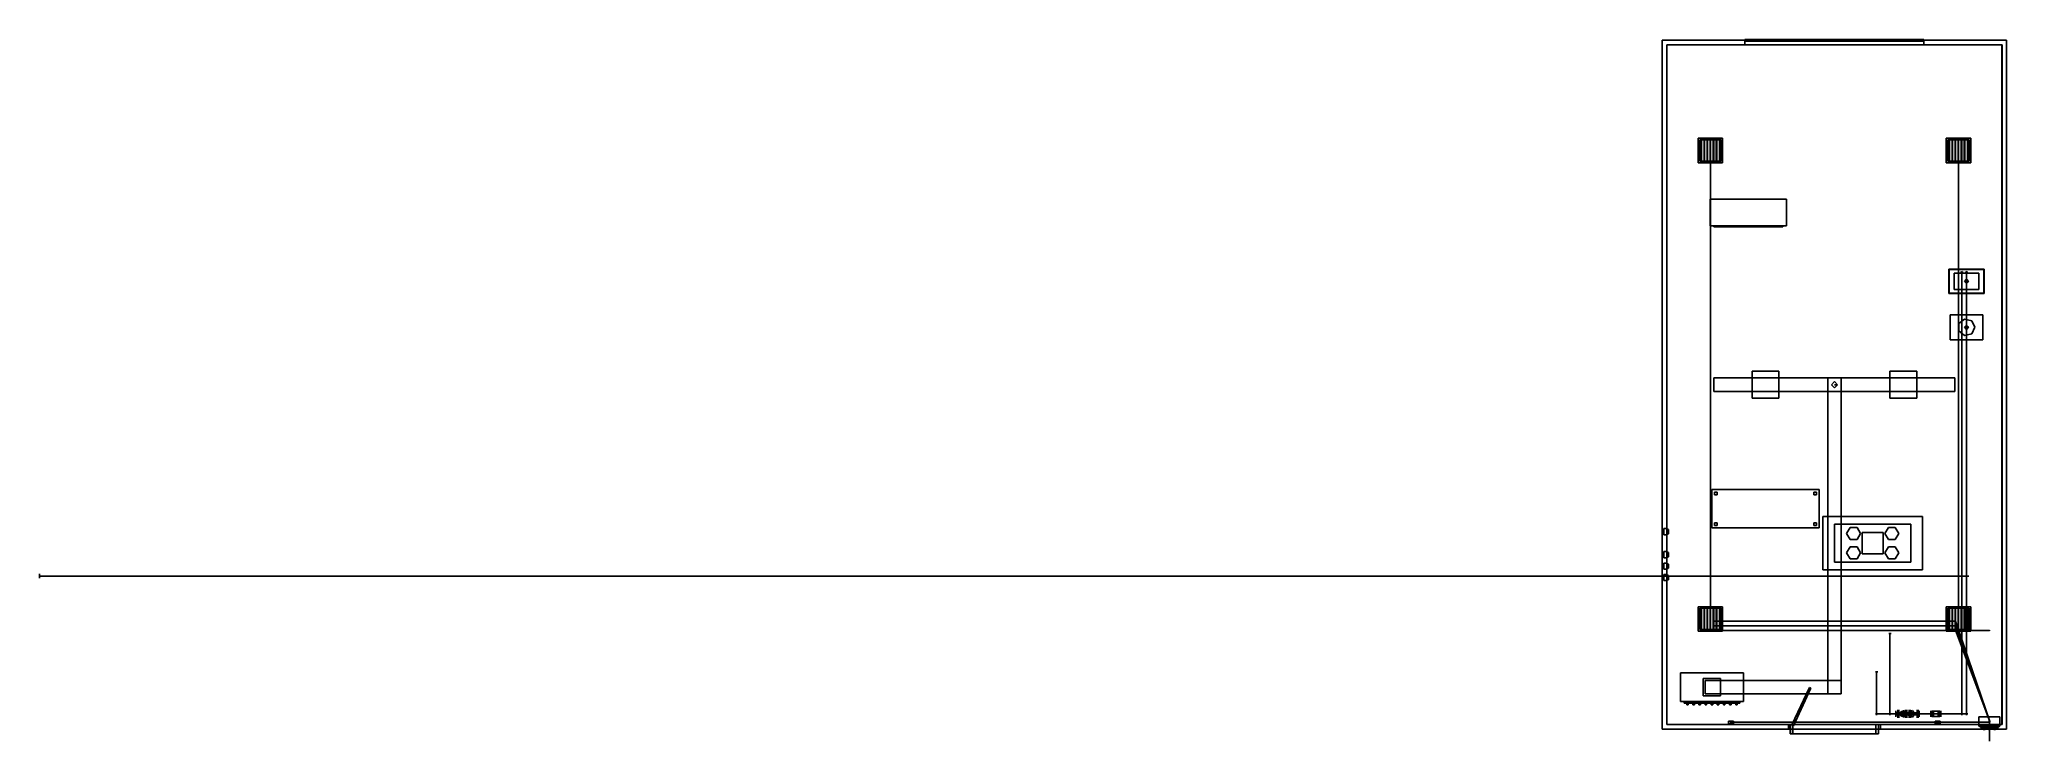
# Model space of a CAD drawing. Header units: millimetres. Extents: x -281500 to -230100, y 122200 to 140522.
import ezdxf

# ---------------------------------------------------------------- set-up
doc = ezdxf.new("R2010")
doc.units = ezdxf.units.MM

msp = doc.modelspace()

# ---------------------------------------------------------------- linework, layer by layer
at = {"layer": 'electrical'}
for p, q in [((-237832.21, 137620), (-237847.79, 137620)), ((-237847.79, 137620), (-237840, 137620)), ((-237840, 137620), (-237832.21, 137620)), ((-237840, 125080), (-237840, 137620)), ((-231352.21, 137620), (-231367.79, 137620)), ((-231367.79, 137620), (-231360, 137620)), ((-231360, 137620), (-231352.21, 137620)), ((-231360, 125080), (-231360, 137620)), ((-237832.21, 125080), (-237847.79, 125080)), ((-237847.79, 125080), (-237840, 125080)), ((-237840, 125072.21), (-237840, 125087.79)), ((-237840, 125087.79), (-237840, 125080)), ((-237840, 125080), (-237840, 125072.21)), ((-230550, 125080), (-237840, 125080)), ((-237840, 125080), (-237832.21, 125080)), ((-237750, 125308.74), (-237750, 125331.26)), ((-237750, 125331.26), (-237750, 125320)), ((-237750, 125320), (-237750, 125308.74)), ((-231450, 125320), (-237750, 125320)), ((-237750, 125188.74), (-237750, 125211.26)), ((-237750, 125211.26), (-237750, 125200)), ((-237750, 125200), (-237750, 125188.74)), ((-231450, 125200), (-237750, 125200)), ((-237750, 125068.74), (-237750, 125091.26)), ((-237750, 125091.26), (-237750, 125080)), ((-237750, 125080), (-237750, 125068.74)), ((-231450, 125080), (-237750, 125080)), ((-231437.71, 125324.22), (-231456.15, 125317.89)), ((-231456.15, 125317.89), (-231437.71, 125324.22)), ((-231456.15, 125317.89), (-231456.15, 125317.89)), ((-231437.77, 125204.4), (-231456.12, 125197.8)), ((-231456.12, 125197.8), (-231437.77, 125204.4)), ((-231456.12, 125197.8), (-231456.12, 125197.8)), ((-231437.84, 125084.6), (-231456.08, 125077.7)), ((-231456.08, 125077.7), (-231437.84, 125084.6)), ((-231456.08, 125077.7), (-231456.08, 125077.7)), ((-231450, 125308.74), (-231450, 125331.26)), ((-231450, 125331.26), (-231450, 125320)), ((-231450, 125320), (-231450, 125308.74)), ((-231450, 125320), (-231435.96, 125320)), ((-231435.96, 125320), (-231450, 125320)), ((-231450, 125188.74), (-231450, 125211.26)), ((-231450, 125211.26), (-231450, 125200)), ((-231450, 125200), (-231450, 125188.74)), ((-231450, 125200), (-231435.96, 125200)), ((-231435.96, 125200), (-231450, 125200)), ((-231450, 125068.74), (-231450, 125091.26)), ((-231450, 125091.26), (-231450, 125080)), ((-231450, 125080), (-231450, 125068.74)), ((-231450, 125080), (-231435.96, 125080)), ((-231435.96, 125080), (-231450, 125080)), ((-230537.84, 122704.6), (-231437.84, 125084.6)), ((-230537.77, 122704.4), (-231437.77, 125204.4)), ((-230537.71, 122704.22), (-231437.71, 125324.22)), ((-231352.21, 125080), (-231367.79, 125080)), ((-231367.79, 125080), (-231360, 125080)), ((-231360, 125080), (-231352.21, 125080)), ((-230550, 125072.21), (-230550, 125087.79)), ((-230550, 125087.79), (-230550, 125080)), ((-230550, 125080), (-230550, 125072.21)), ((-237365, 122650), (-237365, 122710)), ((-237365, 122710), (-237235, 122710)), ((-237365, 122650), (-237235, 122650)), ((-237291, 122680), (-237304.5, 122687.79)), ((-237304.5, 122687.79), (-237304.5, 122672.21)), ((-237304.5, 122672.21), (-237291, 122680)), ((-237300, 122672.21), (-237300, 122687.79)), ((-237300, 122687.79), (-237300, 122680)), ((-237300, 122680), (-230550, 122680)), ((-237300, 122680), (-237300, 122672.21)), ((-237300, 122680), (-237290.28, 122680)), ((-237290.28, 122680), (-237300, 122680)), ((-237235, 122650), (-237235, 122710)), ((-231965, 122650), (-231965, 122710)), ((-231965, 122710), (-231835, 122710)), ((-231965, 122650), (-231835, 122650)), ((-231891, 122680), (-231904.5, 122687.79)), ((-231904.5, 122687.79), (-231904.5, 122672.21)), ((-231904.5, 122672.21), (-231891, 122680)), ((-231900, 122672.21), (-231900, 122687.79)), ((-231900, 122687.79), (-231900, 122680)), ((-231900, 122680), (-230550, 122680)), ((-231900, 122680), (-231900, 122672.21)), ((-231900, 122680), (-231890.28, 122680)), ((-231890.28, 122680), (-231900, 122680)), ((-231835, 122650), (-231835, 122710)), ((-230825, 122575), (-230825, 122825)), ((-230825, 122825), (-230275, 122825)), ((-230825, 122575), (-230275, 122575)), ((-230785, 122547.5), (-230785, 122582.5)), ((-230785, 122582.5), (-230315, 122582.5)), ((-230785, 122547.5), (-230315, 122547.5)), ((-230737.5, 122510), (-230737.5, 122550)), ((-230737.5, 122550), (-230637.5, 122550)), ((-230737.5, 122510), (-230637.5, 122510)), ((-230664.12, 122520), (-230710.88, 122520)), ((-230710.88, 122520), (-230687.5, 122520)), ((-230664.12, 122495), (-230710.88, 122495)), ((-230710.88, 122495), (-230687.5, 122495)), ((-230687.5, 122520), (-230687.5, 122495)), ((-230687.5, 122520), (-230664.12, 122520)), ((-230687.5, 122495), (-230664.12, 122495)), ((-230637.5, 122510), (-230637.5, 122550)), ((-230600, 122510), (-230600, 122550)), ((-230600, 122550), (-230500, 122550)), ((-230600, 122510), (-230500, 122510)), ((-230526.62, 122520), (-230573.38, 122520)), ((-230573.38, 122520), (-230550, 122520)), ((-230526.62, 122495), (-230573.38, 122495)), ((-230573.38, 122495), (-230550, 122495)), ((-230568, 122700), (-230541, 122715.59)), ((-230541, 122684.41), (-230568, 122700)), ((-230534.41, 122700), (-230565.59, 122700)), ((-230565.59, 122700), (-230550, 122700)), ((-230537, 122700), (-230556.5, 122711.26)), ((-230556.5, 122711.26), (-230556.5, 122688.74)), ((-230537, 122700), (-230556.5, 122711.26)), ((-230556.5, 122711.26), (-230556.5, 122688.74)), ((-230537, 122700), (-230556.5, 122711.26)), ((-230556.5, 122711.26), (-230556.5, 122688.74)), ((-230556.5, 122688.74), (-230537, 122700)), ((-230556.5, 122688.74), (-230537, 122700)), ((-230556.5, 122688.74), (-230537, 122700)), ((-230537.71, 122704.22), (-230556.15, 122697.89)), ((-230556.15, 122697.89), (-230537.71, 122704.22)), ((-230556.15, 122697.89), (-230556.15, 122697.89)), ((-230537.77, 122704.4), (-230556.12, 122697.8)), ((-230556.12, 122697.8), (-230537.77, 122704.4)), ((-230556.12, 122697.8), (-230556.12, 122697.8)), ((-230537.84, 122704.6), (-230556.08, 122697.7)), ((-230556.08, 122697.7), (-230537.84, 122704.6)), ((-230556.08, 122697.7), (-230556.08, 122697.7)), ((-230550, 122700), (-230534.41, 122700)), ((-230550, 122200), (-230550, 122700)), ((-230550, 122700), (-230530.56, 122700)), ((-230530.56, 122700), (-230550, 122700)), ((-230550, 122700), (-230535.96, 122700)), ((-230535.96, 122700), (-230550, 122700)), ((-230550, 122700), (-230535.96, 122700)), ((-230535.96, 122700), (-230550, 122700)), ((-230550, 122700), (-230535.96, 122700)), ((-230535.96, 122700), (-230550, 122700)), ((-230550, 122672.21), (-230550, 122687.79)), ((-230550, 122687.79), (-230550, 122680)), ((-230550, 122672.21), (-230550, 122687.79)), ((-230550, 122687.79), (-230550, 122680)), ((-230550, 122680), (-230550, 122672.21)), ((-230550, 122680), (-230550, 122672.21)), ((-230550, 122520), (-230550, 122495)), ((-230550, 122520), (-230526.62, 122520)), ((-230550, 122495), (-230526.62, 122495)), ((-230541, 122715.59), (-230541, 122684.41)), ((-230500, 122510), (-230500, 122550)), ((-230462.5, 122510), (-230462.5, 122550)), ((-230462.5, 122550), (-230362.5, 122550)), ((-230462.5, 122510), (-230362.5, 122510)), ((-230389.12, 122520), (-230435.88, 122520)), ((-230435.88, 122520), (-230412.5, 122520)), ((-230389.12, 122495), (-230435.88, 122495)), ((-230435.88, 122495), (-230412.5, 122495)), ((-230412.5, 122520), (-230412.5, 122495)), ((-230412.5, 122520), (-230389.12, 122520)), ((-230412.5, 122495), (-230389.12, 122495)), ((-230362.5, 122510), (-230362.5, 122550)), ((-230315, 122547.5), (-230315, 122582.5)), ((-230275, 122575), (-230275, 122825)), ((-230534.41, 122200), (-230565.59, 122200)), ((-230565.59, 122200), (-230550, 122200)), ((-230550, 122200), (-230534.41, 122200))]:
    msp.add_line(p, q, dxfattribs=at)
at = {"layer": 'hvac'}
for p, q in [((-237750, 131325), (-237750, 131675)), ((-237750, 131675), (-231450, 131675)), ((-236750, 131150), (-236750, 131850)), ((-236750, 131850), (-236050, 131850)), ((-236050, 131150), (-236050, 131850)), ((-234775, 123425), (-234775, 131675)), ((-234775, 131675), (-234425, 131675)), ((-234425, 123425), (-234425, 131675)), ((-233150, 131150), (-233150, 131850)), ((-233150, 131850), (-232450, 131850)), ((-232450, 131150), (-232450, 131850)), ((-231450, 131325), (-231450, 131675)), ((-237750, 131325), (-231450, 131325)), ((-236750, 131150), (-236050, 131150)), ((-233150, 131150), (-232450, 131150)), ((-234900, 126660), (-234900, 128060)), ((-234900, 128060), (-232300, 128060)), ((-232300, 126660), (-232300, 128060)), ((-233875, 127085), (-233875, 127635)), ((-233875, 127635), (-233325, 127635)), ((-233325, 127085), (-233325, 127635)), ((-233875, 127085), (-233325, 127085)), ((-234900, 126660), (-232300, 126660)), ((-238625, 123225), (-238625, 123975)), ((-238625, 123975), (-236975, 123975)), ((-236975, 123225), (-236975, 123975)), ((-238025, 123375), (-238025, 123825)), ((-238025, 123825), (-237575, 123825)), ((-238025, 123375), (-237575, 123375)), ((-237975, 123425), (-237975, 123775)), ((-237975, 123775), (-234425, 123775)), ((-237975, 123425), (-234425, 123425)), ((-237575, 123375), (-237575, 123825)), ((-234775, 123425), (-234425, 123425)), ((-234425, 123425), (-234425, 123775)), ((-238625, 123225), (-236975, 123225)), ((-238525, 123180), (-238525, 123220)), ((-238525, 123220), (-237075, 123220)), ((-238525, 123180), (-237075, 123180)), ((-238460, 123140), (-238460, 123200)), ((-238460, 123200), (-238420, 123200)), ((-238460, 123140), (-238420, 123140)), ((-238420, 123140), (-238420, 123200)), ((-238300, 123140), (-238300, 123200)), ((-238300, 123200), (-238260, 123200)), ((-238300, 123140), (-238260, 123140)), ((-238260, 123140), (-238260, 123200)), ((-238140, 123140), (-238140, 123200)), ((-238140, 123200), (-238100, 123200)), ((-238140, 123140), (-238100, 123140)), ((-238100, 123140), (-238100, 123200)), ((-237980, 123140), (-237980, 123200)), ((-237980, 123200), (-237940, 123200)), ((-237980, 123140), (-237940, 123140)), ((-237940, 123140), (-237940, 123200)), ((-237820, 123140), (-237820, 123200)), ((-237820, 123200), (-237780, 123200)), ((-237820, 123140), (-237780, 123140)), ((-237780, 123140), (-237780, 123200)), ((-237660, 123140), (-237660, 123200)), ((-237660, 123200), (-237620, 123200)), ((-237660, 123140), (-237620, 123140)), ((-237620, 123140), (-237620, 123200)), ((-237500, 123140), (-237500, 123200)), ((-237500, 123200), (-237460, 123200)), ((-237500, 123140), (-237460, 123140)), ((-237460, 123140), (-237460, 123200)), ((-237340, 123140), (-237340, 123200)), ((-237340, 123200), (-237300, 123200)), ((-237340, 123140), (-237300, 123140)), ((-237300, 123140), (-237300, 123200)), ((-237180, 123140), (-237180, 123200)), ((-237180, 123200), (-237140, 123200)), ((-237180, 123140), (-237140, 123140)), ((-237140, 123140), (-237140, 123200)), ((-237075, 123180), (-237075, 123220))]:
    msp.add_line(p, q, dxfattribs=at)
at = {"layer": 'interiors'}
for p, q in [((-239100, 122500), (-239100, 140500)), ((-239100, 140500), (-230100, 140500)), ((-230220, 140380), (-238980, 140380)), ((-238980, 122620), (-238980, 140380)), ((-238975, 122625), (-238975, 140375)), ((-238975, 140375), (-230225, 140375)), ((-236940, 140477.5), (-236940, 140522.5)), ((-236940, 140522.5), (-232260, 140522.5)), ((-236940, 140500), (-232260, 140500)), ((-236940, 140380), (-236940, 140500)), ((-236940, 140477.5), (-232260, 140477.5)), ((-236940, 140380), (-232260, 140380)), ((-232260, 140477.5), (-232260, 140522.5)), ((-232260, 140380), (-232260, 140500)), ((-230225, 122625), (-230225, 140375)), ((-230220, 122620), (-230220, 140380)), ((-230100, 122500), (-230100, 140500)), ((-237850, 135650), (-237850, 136350)), ((-237850, 136350), (-235850, 136350)), ((-235850, 135650), (-235850, 136350)), ((-237850, 135650), (-235850, 135650)), ((-237750, 135627.5), (-237750, 135652.5)), ((-237750, 135652.5), (-235950, 135652.5)), ((-237750, 135627.5), (-235950, 135627.5)), ((-235950, 135627.5), (-235950, 135652.5)), ((-237800, 127760), (-237800, 128760)), ((-237800, 128760), (-235000, 128760)), ((-237735, 128625), (-237735, 128695)), ((-237735, 128695), (-237665, 128695)), ((-237735, 128625), (-237665, 128625)), ((-237665, 128625), (-237665, 128695)), ((-235135, 128625), (-235135, 128695)), ((-235135, 128695), (-235065, 128695)), ((-235135, 128625), (-235065, 128625)), ((-235065, 128625), (-235065, 128695)), ((-235000, 127760), (-235000, 128760)), ((-237800, 127760), (-235000, 127760)), ((-237735, 127825), (-237735, 127895)), ((-237735, 127895), (-237665, 127895)), ((-237735, 127825), (-237665, 127825)), ((-237665, 127825), (-237665, 127895)), ((-235135, 127825), (-235135, 127895)), ((-235135, 127895), (-235065, 127895)), ((-235135, 127825), (-235065, 127825)), ((-235065, 127825), (-235065, 127895)), ((-234600, 126860), (-234600, 127860)), ((-234600, 127860), (-232600, 127860)), ((-234190, 127765.88), (-234280, 127610)), ((-234280, 127610), (-234190, 127454.12)), ((-234010, 127765.88), (-234190, 127765.88)), ((-233920, 127610), (-234010, 127765.88)), ((-234010, 127454.12), (-233920, 127610)), ((-233190, 127765.88), (-233280, 127610)), ((-233280, 127610), (-233190, 127454.12)), ((-233010, 127765.88), (-233190, 127765.88)), ((-232920, 127610), (-233010, 127765.88)), ((-233010, 127454.12), (-232920, 127610)), ((-232600, 126860), (-232600, 127860)), ((-234190, 127265.88), (-234280, 127110)), ((-234280, 127110), (-234190, 126954.12)), ((-234190, 127454.12), (-234010, 127454.12)), ((-234010, 127265.88), (-234190, 127265.88)), ((-233920, 127110), (-234010, 127265.88)), ((-234010, 126954.12), (-233920, 127110)), ((-233190, 127265.88), (-233280, 127110)), ((-233280, 127110), (-233190, 126954.12)), ((-233190, 127454.12), (-233010, 127454.12)), ((-233010, 127265.88), (-233190, 127265.88)), ((-232920, 127110), (-233010, 127265.88)), ((-233010, 126954.12), (-232920, 127110)), ((-234600, 126860), (-232600, 126860)), ((-234190, 126954.12), (-234010, 126954.12)), ((-233190, 126954.12), (-233010, 126954.12)), ((-235710.39, 122609.51), (-235253.96, 123588.32)), ((-235669.61, 122590.49), (-235213.18, 123569.3)), ((-235213.18, 123569.3), (-235253.96, 123588.32)), ((-239100, 122500), (-235800, 122500)), ((-239100, 122500), (-230100, 122500)), ((-230220, 122620), (-238980, 122620)), ((-235800, 122620), (-238980, 122620)), ((-238975, 122625), (-230225, 122625)), ((-235800, 122500), (-235800, 122620)), ((-235800, 122620), (-233400, 122620)), ((-235800, 122500), (-233400, 122500)), ((-235755, 122380), (-235755, 122620)), ((-235755, 122620), (-235685, 122620)), ((-235755, 122380), (-235685, 122380)), ((-235750, 122380), (-235750, 122620)), ((-235750, 122620), (-233450, 122620)), ((-235750, 122380), (-233450, 122380)), ((-235669.61, 122590.49), (-235710.39, 122609.51)), ((-235685, 122380), (-235685, 122620)), ((-233515, 122380), (-233515, 122620)), ((-233515, 122620), (-233445, 122620)), ((-233515, 122380), (-233445, 122380)), ((-233450, 122380), (-233450, 122620)), ((-233445, 122380), (-233445, 122620)), ((-233400, 122500), (-233400, 122620)), ((-230220, 122620), (-233400, 122620)), ((-233400, 122500), (-230100, 122500))]:
    msp.add_line(p, q, dxfattribs=at)
at = {"layer": 'lighting'}
for p, q in [((-238160, 137300), (-238160, 137940)), ((-238160, 137940), (-237520, 137940)), ((-238120, 137340), (-238120, 137900)), ((-238120, 137900), (-237560, 137900)), ((-238086, 137350), (-238086, 137890)), ((-238086, 137890), (-238074, 137890)), ((-238074, 137350), (-238074, 137890)), ((-238006, 137350), (-238006, 137890)), ((-238006, 137890), (-237994, 137890)), ((-237994, 137350), (-237994, 137890)), ((-237926, 137350), (-237926, 137890)), ((-237926, 137890), (-237914, 137890)), ((-237914, 137350), (-237914, 137890)), ((-237846, 137350), (-237846, 137890)), ((-237846, 137890), (-237834, 137890)), ((-237834, 137350), (-237834, 137890)), ((-237766, 137350), (-237766, 137890)), ((-237766, 137890), (-237754, 137890)), ((-237754, 137350), (-237754, 137890)), ((-237686, 137350), (-237686, 137890)), ((-237686, 137890), (-237674, 137890)), ((-237674, 137350), (-237674, 137890)), ((-237606, 137350), (-237606, 137890)), ((-237606, 137890), (-237594, 137890)), ((-237594, 137350), (-237594, 137890)), ((-237560, 137340), (-237560, 137900)), ((-237520, 137300), (-237520, 137940)), ((-231680, 137300), (-231680, 137940)), ((-231680, 137940), (-231040, 137940)), ((-231640, 137340), (-231640, 137900)), ((-231640, 137900), (-231080, 137900)), ((-231606, 137350), (-231606, 137890)), ((-231606, 137890), (-231594, 137890)), ((-231594, 137350), (-231594, 137890)), ((-231526, 137350), (-231526, 137890)), ((-231526, 137890), (-231514, 137890)), ((-231514, 137350), (-231514, 137890)), ((-231446, 137350), (-231446, 137890)), ((-231446, 137890), (-231434, 137890)), ((-231434, 137350), (-231434, 137890)), ((-231366, 137350), (-231366, 137890)), ((-231366, 137890), (-231354, 137890)), ((-231354, 137350), (-231354, 137890)), ((-231286, 137350), (-231286, 137890)), ((-231286, 137890), (-231274, 137890)), ((-231274, 137350), (-231274, 137890)), ((-231206, 137350), (-231206, 137890)), ((-231206, 137890), (-231194, 137890)), ((-231194, 137350), (-231194, 137890)), ((-231126, 137350), (-231126, 137890)), ((-231126, 137890), (-231114, 137890)), ((-231114, 137350), (-231114, 137890)), ((-231080, 137340), (-231080, 137900)), ((-231040, 137300), (-231040, 137940)), ((-238160, 137300), (-237520, 137300)), ((-238120, 137340), (-237560, 137340)), ((-238086, 137350), (-238074, 137350)), ((-238006, 137350), (-237994, 137350)), ((-237926, 137350), (-237914, 137350)), ((-237846, 137350), (-237834, 137350)), ((-237831, 137620), (-237844.5, 137627.79)), ((-237844.5, 137627.79), (-237844.5, 137612.21)), ((-237844.5, 137612.21), (-237831, 137620)), ((-237766, 137350), (-237754, 137350)), ((-237686, 137350), (-237674, 137350)), ((-237606, 137350), (-237594, 137350)), ((-231680, 137300), (-231040, 137300)), ((-231640, 137340), (-231080, 137340)), ((-231606, 137350), (-231594, 137350)), ((-231526, 137350), (-231514, 137350)), ((-231446, 137350), (-231434, 137350)), ((-231366, 137350), (-231354, 137350)), ((-231351, 137620), (-231364.5, 137627.79)), ((-231364.5, 137627.79), (-231364.5, 137612.21)), ((-231364.5, 137612.21), (-231351, 137620)), ((-231286, 137350), (-231274, 137350)), ((-231206, 137350), (-231194, 137350)), ((-231126, 137350), (-231114, 137350)), ((-238160, 125060), (-238160, 125700)), ((-238160, 125700), (-237520, 125700)), ((-238120, 125100), (-238120, 125660)), ((-238120, 125660), (-237560, 125660)), ((-238086, 125110), (-238086, 125650)), ((-238086, 125650), (-238074, 125650)), ((-238074, 125110), (-238074, 125650)), ((-238006, 125110), (-238006, 125650)), ((-238006, 125650), (-237994, 125650)), ((-237994, 125110), (-237994, 125650)), ((-237926, 125110), (-237926, 125650)), ((-237926, 125650), (-237914, 125650)), ((-237914, 125110), (-237914, 125650)), ((-237846, 125110), (-237846, 125650)), ((-237846, 125650), (-237834, 125650)), ((-237834, 125110), (-237834, 125650)), ((-237766, 125110), (-237766, 125650)), ((-237766, 125650), (-237754, 125650)), ((-237754, 125110), (-237754, 125650)), ((-237686, 125110), (-237686, 125650)), ((-237686, 125650), (-237674, 125650)), ((-237674, 125110), (-237674, 125650)), ((-237606, 125110), (-237606, 125650)), ((-237606, 125650), (-237594, 125650)), ((-237594, 125110), (-237594, 125650)), ((-237560, 125100), (-237560, 125660)), ((-237520, 125060), (-237520, 125700)), ((-231680, 125060), (-231680, 125700)), ((-231680, 125700), (-231040, 125700)), ((-231640, 125100), (-231640, 125660)), ((-231640, 125660), (-231080, 125660)), ((-231606, 125110), (-231606, 125650)), ((-231606, 125650), (-231594, 125650)), ((-231594, 125110), (-231594, 125650)), ((-231526, 125110), (-231526, 125650)), ((-231526, 125650), (-231514, 125650)), ((-231514, 125110), (-231514, 125650)), ((-231446, 125110), (-231446, 125650)), ((-231446, 125650), (-231434, 125650)), ((-231434, 125110), (-231434, 125650)), ((-231366, 125110), (-231366, 125650)), ((-231366, 125650), (-231354, 125650)), ((-231354, 125110), (-231354, 125650)), ((-231286, 125110), (-231286, 125650)), ((-231286, 125650), (-231274, 125650)), ((-231274, 125110), (-231274, 125650)), ((-231206, 125110), (-231206, 125650)), ((-231206, 125650), (-231194, 125650)), ((-231194, 125110), (-231194, 125650)), ((-231126, 125110), (-231126, 125650)), ((-231126, 125650), (-231114, 125650)), ((-231114, 125110), (-231114, 125650)), ((-231080, 125100), (-231080, 125660)), ((-231040, 125060), (-231040, 125700)), ((-238160, 125060), (-237520, 125060)), ((-238120, 125100), (-237560, 125100)), ((-238086, 125110), (-238074, 125110)), ((-238006, 125110), (-237994, 125110)), ((-237926, 125110), (-237914, 125110)), ((-237846, 125110), (-237834, 125110)), ((-237831, 125380), (-237844.5, 125387.79)), ((-237844.5, 125387.79), (-237844.5, 125372.21)), ((-237844.5, 125372.21), (-237831, 125380)), ((-237766, 125110), (-237754, 125110)), ((-237686, 125110), (-237674, 125110)), ((-237606, 125110), (-237594, 125110)), ((-231680, 125060), (-231040, 125060)), ((-231640, 125100), (-231080, 125100)), ((-231606, 125110), (-231594, 125110)), ((-231526, 125110), (-231514, 125110)), ((-231446, 125110), (-231434, 125110)), ((-231366, 125110), (-231354, 125110)), ((-231351, 125380), (-231364.5, 125387.79)), ((-231364.5, 125387.79), (-231364.5, 125372.21)), ((-231364.5, 125372.21), (-231351, 125380)), ((-231286, 125110), (-231274, 125110)), ((-231206, 125110), (-231194, 125110)), ((-231126, 125110), (-231114, 125110))]:
    msp.add_line(p, q, dxfattribs=at)
at = {"layer": 'sensors'}
for p, q in [((-234600, 131580), (-234680, 131500)), ((-234680, 131500), (-234600, 131420)), ((-234520, 131500), (-234600, 131580)), ((-234600, 131420), (-234520, 131500)), ((-234600, 131500), (-234535, 131500)), ((-234535, 131500), (-234600, 131500)), ((-239060, 127580), (-239060, 127740)), ((-239060, 127740), (-238960, 127740)), ((-239060, 127580), (-238960, 127580)), ((-238960, 127580), (-238960, 127740)), ((-238955, 127605), (-238955, 127715)), ((-238955, 127715), (-238935, 127715)), ((-238955, 127605), (-238935, 127605)), ((-238935, 127605), (-238935, 127715)), ((-239060, 126980), (-239060, 127140)), ((-239060, 127140), (-238960, 127140)), ((-239060, 126980), (-238960, 126980)), ((-238960, 126980), (-238960, 127140)), ((-238955, 127005), (-238955, 127115)), ((-238955, 127115), (-238935, 127115)), ((-238955, 127005), (-238935, 127005)), ((-238935, 127005), (-238935, 127115)), ((-239060, 126680), (-239060, 126840)), ((-239060, 126840), (-238960, 126840)), ((-239060, 126680), (-238960, 126680)), ((-239060, 126380), (-239060, 126540)), ((-239060, 126540), (-238960, 126540)), ((-238960, 126680), (-238960, 126840)), ((-238960, 126380), (-238960, 126540)), ((-238955, 126705), (-238955, 126815)), ((-238955, 126815), (-238935, 126815)), ((-238955, 126705), (-238935, 126705)), ((-238955, 126405), (-238955, 126515)), ((-238955, 126515), (-238935, 126515)), ((-238935, 126705), (-238935, 126815)), ((-238935, 126405), (-238935, 126515)), ((-239060, 126380), (-238960, 126380)), ((-238955, 126405), (-238935, 126405)), ((-232082.5, 122900), (-232082.5, 122975)), ((-232082.5, 122975), (-232082.5, 122900)), ((-232082.5, 122900), (-231862.5, 122900)), ((-232082.5, 122900), (-232082.5, 122825)), ((-232082.5, 122825), (-232082.5, 122900)), ((-232052.5, 122830), (-232052.5, 122970)), ((-232052.5, 122970), (-231892.5, 122970)), ((-232038, 122900), (-232038, 122975)), ((-232038, 122975), (-232038, 122900)), ((-232038, 122900), (-231818, 122900)), ((-232038, 122900), (-232038, 122825)), ((-232038, 122825), (-232038, 122900)), ((-232008, 122830), (-232008, 122970)), ((-232008, 122970), (-231848, 122970)), ((-231892.5, 122830), (-231892.5, 122970)), ((-231862.5, 122900), (-231862.5, 122975)), ((-231862.5, 122975), (-231862.5, 122900)), ((-231862.5, 122900), (-231862.5, 122825)), ((-231862.5, 122825), (-231862.5, 122900)), ((-231848, 122830), (-231848, 122970)), ((-231818, 122900), (-231818, 122975)), ((-231818, 122975), (-231818, 122900)), ((-231818, 122900), (-231818, 122825)), ((-231818, 122825), (-231818, 122900)), ((-232052.5, 122830), (-231892.5, 122830)), ((-232008, 122830), (-231848, 122830))]:
    msp.add_line(p, q, dxfattribs=at)
at = {"layer": 'water'}
for p, q in [((-231610, 133880), (-231610, 134520)), ((-231610, 134520), (-230690, 134520)), ((-231600, 133890), (-231600, 134510)), ((-231600, 134510), (-230700, 134510)), ((-230825, 134415), (-231475, 134415)), ((-231475, 133985), (-231475, 134415)), ((-231305, 134430), (-231252.5, 134460.31)), ((-231252.5, 134399.69), (-231305, 134430)), ((-231239.69, 134430), (-231300.31, 134430)), ((-231300.31, 134430), (-231270, 134430)), ((-231270, 134430), (-231239.69, 134430)), ((-231270, 122900), (-231270, 134430)), ((-231270, 134430), (-231232.2, 134430)), ((-231232.2, 134430), (-231270, 134430)), ((-231252.5, 134460.31), (-231252.5, 134399.69)), ((-231205, 134200), (-231150, 134255)), ((-231150, 134145), (-231205, 134200)), ((-231150, 134200), (-231205, 134200)), ((-231205, 134200), (-231150, 134200)), ((-231185, 134430), (-231132.5, 134460.31)), ((-231132.5, 134399.69), (-231185, 134430)), ((-231119.69, 134430), (-231180.31, 134430)), ((-231180.31, 134430), (-231150, 134430)), ((-231134.41, 134420), (-231165.59, 134420)), ((-231165.59, 134420), (-231150, 134420)), ((-231134.41, 134200), (-231165.59, 134200)), ((-231165.59, 134200), (-231150, 134200)), ((-231132, 134420), (-231159, 134435.59)), ((-231159, 134435.59), (-231159, 134404.41)), ((-231159, 134404.41), (-231132, 134420)), ((-231150, 134430), (-231119.69, 134430)), ((-231150, 122900), (-231150, 134430)), ((-231150, 134430), (-231112.2, 134430)), ((-231112.2, 134430), (-231150, 134430)), ((-231150, 134420), (-231150, 134200)), ((-231150, 134420), (-231134.41, 134420)), ((-231150, 134420), (-231130.56, 134420)), ((-231130.56, 134420), (-231150, 134420)), ((-231150, 134255), (-231095, 134200)), ((-231150, 134200), (-231134.41, 134200)), ((-231095, 134200), (-231150, 134145)), ((-231150, 134200), (-231150, 133000)), ((-231150, 134200), (-231095, 134200)), ((-231095, 134200), (-231150, 134200)), ((-231150, 134200), (-231090.6, 134200)), ((-231090.6, 134200), (-231150, 134200)), ((-231132.5, 134460.31), (-231132.5, 134399.69)), ((-230825, 133985), (-230825, 134415)), ((-230700, 133890), (-230700, 134510)), ((-230690, 133880), (-230690, 134520)), ((-231610, 133880), (-230690, 133880)), ((-231600, 133890), (-230700, 133890)), ((-230825, 133985), (-231475, 133985)), ((-231575, 132675), (-231575, 133325)), ((-231575, 133325), (-230725, 133325)), ((-231198.95, 133214.48), (-231348.21, 133095.45)), ((-231012.83, 133172), (-231198.95, 133214.48)), ((-230930, 133000), (-231012.83, 133172)), ((-230725, 132675), (-230725, 133325)), ((-231575, 132675), (-230725, 132675)), ((-231348.21, 133095.45), (-231348.21, 132904.55)), ((-231348.21, 132904.55), (-231198.95, 132785.52)), ((-231205, 133000), (-231150, 133055)), ((-231150, 133000), (-231205, 133000)), ((-231205, 133000), (-231150, 133000)), ((-231150, 132945), (-231205, 133000)), ((-231198.95, 132785.52), (-231012.83, 132828)), ((-231150, 133055), (-231095, 133000)), ((-231150, 133000), (-231095, 133000)), ((-231095, 133000), (-231150, 133000)), ((-231095, 133000), (-231150, 132945)), ((-231150, 133000), (-231150, 126500)), ((-231150, 133000), (-231090.6, 133000)), ((-231090.6, 133000), (-231150, 133000)), ((-231012.83, 132828), (-230930, 133000)), ((-281500, 126500), (-281500, 126555)), ((-281500, 126555), (-281500, 126500)), ((-281500, 126500), (-281500, 126445)), ((-281500, 126445), (-281500, 126500)), ((-231150, 126500), (-281500, 126500)), ((-231150, 126500), (-231205, 126500)), ((-231205, 126500), (-231150, 126500)), ((-231150, 126500), (-231150, 126555)), ((-231150, 126555), (-231150, 126500)), ((-231150, 126500), (-231095, 126500)), ((-231095, 126500), (-231150, 126500)), ((-231150, 126500), (-231150, 126445)), ((-231150, 126445), (-231150, 126500)), ((-231150, 126500), (-231090.6, 126500)), ((-231090.6, 126500), (-231150, 126500)), ((-233119.69, 125000), (-233180.31, 125000)), ((-233180.31, 125000), (-233150, 125000)), ((-233150, 125000), (-233150, 122900)), ((-233150, 125000), (-233119.69, 125000)), ((-233469.69, 124000), (-233530.31, 124000)), ((-233530.31, 124000), (-233500, 124000)), ((-233500, 124000), (-233500, 122900)), ((-233500, 124000), (-233469.69, 124000)), ((-233469.69, 122900), (-233530.31, 122900)), ((-233530.31, 122900), (-233500, 122900)), ((-233500, 122869.69), (-233500, 122930.31)), ((-233500, 122930.31), (-233500, 122900)), ((-233500, 122900), (-233469.69, 122900)), ((-233500, 122900), (-231150, 122900)), ((-233500, 122900), (-233500, 122869.69)), ((-233500, 122900), (-233462.2, 122900)), ((-233462.2, 122900), (-233500, 122900)), ((-233119.69, 122900), (-233180.31, 122900)), ((-233180.31, 122900), (-233150, 122900)), ((-233150, 122869.69), (-233150, 122930.31)), ((-233150, 122930.31), (-233150, 122900)), ((-233150, 122900), (-233119.69, 122900)), ((-233150, 122900), (-231270, 122900)), ((-233150, 122900), (-233150, 122869.69)), ((-233150, 122900), (-233112.2, 122900)), ((-233112.2, 122900), (-233150, 122900)), ((-232995, 122900), (-232995, 122975)), ((-232995, 122975), (-232995, 122900)), ((-232995, 122900), (-232595, 122900)), ((-232995, 122900), (-232995, 122825)), ((-232995, 122825), (-232995, 122900)), ((-232985, 122875), (-232985, 122925)), ((-232985, 122925), (-232605, 122925)), ((-232985, 122875), (-232605, 122875)), ((-232945, 122964.66), (-232945, 123004.62)), ((-232945, 123004.62), (-232945, 122900)), ((-232945, 122835.34), (-232945, 122964.66)), ((-232945, 122900), (-232920, 122900)), ((-232945, 122900), (-232945, 122795.38)), ((-232920, 122964.66), (-232920, 123004.62)), ((-232920, 123004.62), (-232920, 122900)), ((-232920, 122835.34), (-232920, 122964.66)), ((-232920, 122900), (-232920, 122795.38)), ((-232767.19, 122985.6), (-232867.81, 122952.9)), ((-232867.81, 122952.9), (-232867.81, 122847.1)), ((-232867.81, 122847.1), (-232767.19, 122814.4)), ((-232786, 122900), (-232786, 122975)), ((-232786, 122975), (-232786, 122900)), ((-232786, 122900), (-232386, 122900)), ((-232786, 122900), (-232786, 122825)), ((-232786, 122825), (-232786, 122900)), ((-232776, 122875), (-232776, 122925)), ((-232776, 122925), (-232396, 122925)), ((-232776, 122875), (-232396, 122875)), ((-232705, 122900), (-232767.19, 122985.6)), ((-232767.19, 122814.4), (-232705, 122900)), ((-232736, 122964.66), (-232736, 123004.62)), ((-232736, 123004.62), (-232736, 122900)), ((-232736, 122835.34), (-232736, 122964.66)), ((-232736, 122900), (-232711, 122900)), ((-232736, 122900), (-232736, 122795.38)), ((-232711, 122964.66), (-232711, 123004.62)), ((-232711, 123004.62), (-232711, 122900)), ((-232711, 122835.34), (-232711, 122964.66)), ((-232711, 122900), (-232711, 122795.38)), ((-232558.19, 122985.6), (-232658.81, 122952.9)), ((-232658.81, 122952.9), (-232658.81, 122847.1)), ((-232658.81, 122847.1), (-232558.19, 122814.4)), ((-232645, 122964.66), (-232645, 123004.62)), ((-232645, 123004.62), (-232645, 122900)), ((-232645, 122835.34), (-232645, 122964.66)), ((-232645, 122900), (-232620, 122900)), ((-232645, 122900), (-232645, 122795.38)), ((-232620, 122964.66), (-232620, 123004.62)), ((-232620, 123004.62), (-232620, 122900)), ((-232620, 122835.34), (-232620, 122964.66)), ((-232620, 122900), (-232620, 122795.38)), ((-232605, 122875), (-232605, 122925)), ((-232595, 122900), (-232595, 122975)), ((-232595, 122975), (-232595, 122900)), ((-232595, 122900), (-232595, 122825)), ((-232595, 122825), (-232595, 122900)), ((-232496, 122900), (-232558.19, 122985.6)), ((-232558.19, 122814.4), (-232496, 122900)), ((-232436, 122964.66), (-232436, 123004.62)), ((-232436, 123004.62), (-232436, 122900)), ((-232436, 122835.34), (-232436, 122964.66)), ((-232436, 122900), (-232411, 122900)), ((-232436, 122900), (-232436, 122795.38)), ((-232411, 122964.66), (-232411, 123004.62)), ((-232411, 123004.62), (-232411, 122900)), ((-232411, 122835.34), (-232411, 122964.66)), ((-232411, 122900), (-232411, 122795.38)), ((-232396, 122875), (-232396, 122925)), ((-232386, 122900), (-232386, 122975)), ((-232386, 122975), (-232386, 122900)), ((-232386, 122900), (-232386, 122825)), ((-232386, 122825), (-232386, 122900)), ((-231239.69, 122900), (-231300.31, 122900)), ((-231300.31, 122900), (-231270, 122900)), ((-231270, 122869.69), (-231270, 122930.31)), ((-231270, 122930.31), (-231270, 122900)), ((-231270, 122900), (-231270, 122869.69)), ((-231270, 122900), (-231239.69, 122900)), ((-231270, 122900), (-231232.2, 122900)), ((-231232.2, 122900), (-231270, 122900)), ((-231119.69, 122900), (-231180.31, 122900)), ((-231180.31, 122900), (-231150, 122900)), ((-231150, 122869.69), (-231150, 122930.31)), ((-231150, 122930.31), (-231150, 122900)), ((-231150, 122900), (-231150, 122869.69)), ((-231150, 122900), (-231119.69, 122900)), ((-231150, 122900), (-231112.2, 122900)), ((-231112.2, 122900), (-231150, 122900)), ((-232945, 122795.38), (-232945, 122835.34)), ((-232920, 122795.38), (-232920, 122835.34)), ((-232736, 122795.38), (-232736, 122835.34)), ((-232711, 122795.38), (-232711, 122835.34)), ((-232645, 122795.38), (-232645, 122835.34)), ((-232620, 122795.38), (-232620, 122835.34)), ((-232436, 122795.38), (-232436, 122835.34)), ((-232411, 122795.38), (-232411, 122835.34))]:
    msp.add_line(p, q, dxfattribs=at)

doc.saveas('drawing.dxf')
